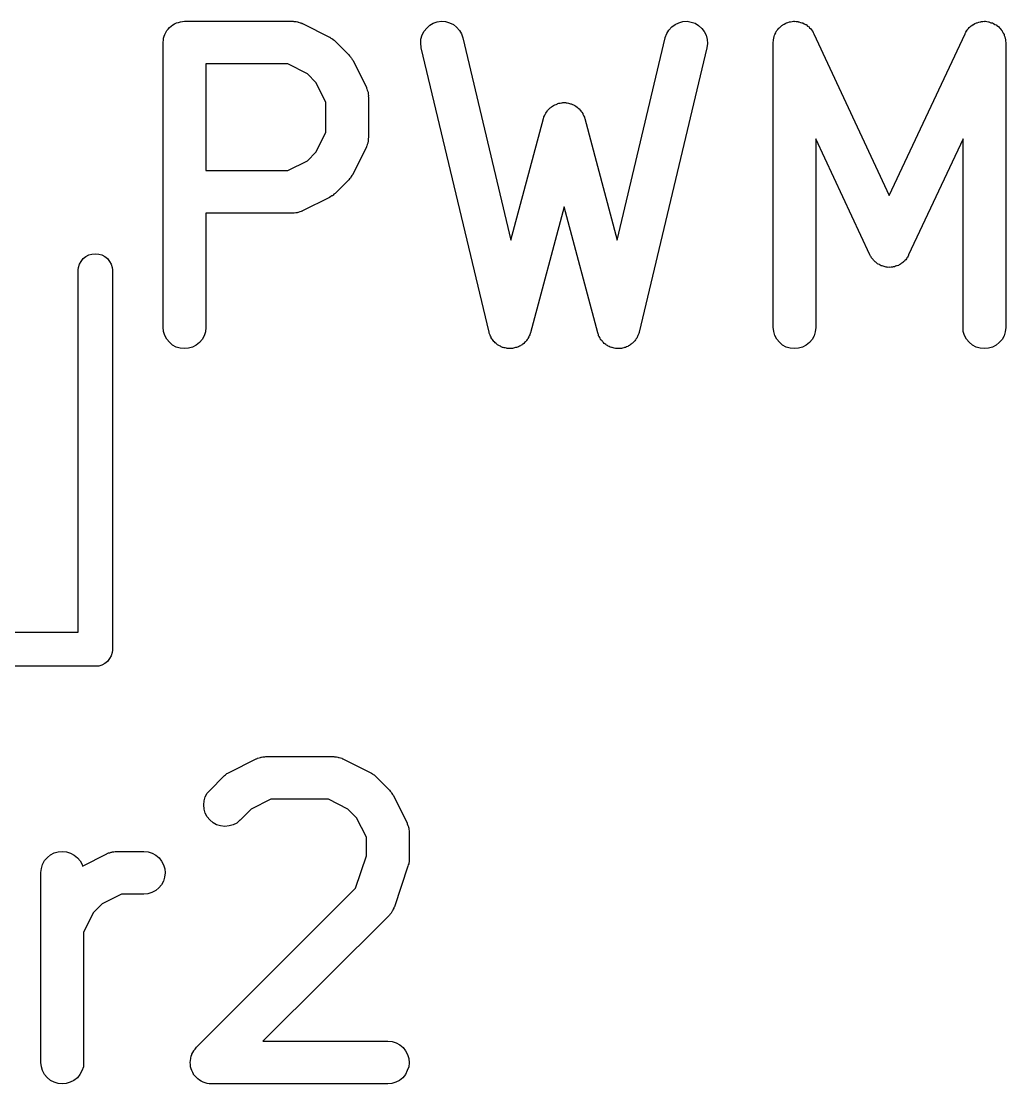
# Model space of a CAD drawing. Extents: x 83.3 to 120.1, y -110.8 to -65.4.
# Drawn here: x 116.64 to 120.098, y -108.775 to -105.041 of the extents above; entities that cross this region are included whole.
import ezdxf

# ---------------------------------------------------------------- set-up
doc = ezdxf.new("R2010")
doc.units = 0
doc.header["$MEASUREMENT"] = 0
doc.layers.add('BLACK', color=7, linetype='CONTINUOUS')

msp = doc.modelspace()

# ---------------------------------------------------------------- linework, layer by layer
at = {"layer": 'BLACK', "linetype": 'CONTINUOUS'}
for p, q in [((117.148, -105.081), (117.151, -105.074)), ((117.151, -105.074), (117.156, -105.069)), ((117.151, -105.074), (117.151, -105.074)), ((117.151, -105.074), (117.151, -105.074)), ((117.156, -105.069), (117.16, -105.063)), ((117.16, -105.063), (117.161, -105.063)), ((117.161, -105.063), (117.166, -105.058)), ((117.161, -105.063), (117.161, -105.063)), ((117.166, -105.058), (117.172, -105.054)), ((117.172, -105.054), (117.178, -105.05)), ((117.172, -105.054), (117.172, -105.054)), ((117.172, -105.054), (117.172, -105.054)), ((117.178, -105.05), (117.185, -105.047)), ((117.185, -105.047), (117.192, -105.045)), ((117.185, -105.047), (117.185, -105.047)), ((117.185, -105.047), (117.185, -105.047)), ((117.192, -105.045), (117.199, -105.043)), ((117.199, -105.043), (117.206, -105.042)), ((117.199, -105.043), (117.199, -105.043)), ((117.199, -105.043), (117.199, -105.043)), ((117.206, -105.042), (117.213, -105.041)), ((117.213, -105.041), (117.594, -105.041)), ((117.594, -105.041), (117.595, -105.041)), ((117.595, -105.041), (117.597, -105.042)), ((117.597, -105.042), (117.6, -105.042)), ((117.6, -105.042), (117.605, -105.042)), ((117.605, -105.042), (117.61, -105.043)), ((117.61, -105.043), (117.612, -105.044)), ((117.612, -105.044), (117.614, -105.044)), ((117.614, -105.044), (117.619, -105.046)), ((117.619, -105.046), (117.624, -105.047)), ((117.624, -105.047), (117.626, -105.049)), ((117.626, -105.049), (117.628, -105.049)), ((117.628, -105.049), (117.723, -105.097)), ((118.055, -105.076), (118.064, -105.065)), ((118.064, -105.065), (118.075, -105.055)), ((118.075, -105.055), (118.087, -105.048)), ((118.087, -105.048), (118.101, -105.043)), ((118.101, -105.043), (118.116, -105.041)), ((118.116, -105.041), (118.13, -105.042)), ((118.13, -105.042), (118.144, -105.046)), ((118.144, -105.046), (118.158, -105.053)), ((118.158, -105.053), (118.169, -105.062)), ((118.169, -105.062), (118.179, -105.073)), ((118.179, -105.073), (118.186, -105.085)), ((118.907, -105.084), (118.915, -105.072)), ((118.915, -105.072), (118.925, -105.061)), ((118.925, -105.061), (118.937, -105.052)), ((118.937, -105.052), (118.95, -105.046)), ((118.95, -105.046), (118.964, -105.042)), ((118.964, -105.042), (118.979, -105.041)), ((118.979, -105.041), (118.993, -105.044)), ((118.993, -105.044), (119.007, -105.048)), ((119.007, -105.048), (119.019, -105.056)), ((119.019, -105.056), (119.03, -105.066)), ((119.03, -105.066), (119.039, -105.077)), ((119.293, -105.076), (119.294, -105.074)), ((119.294, -105.074), (119.298, -105.07)), ((119.298, -105.07), (119.301, -105.065)), ((119.301, -105.065), (119.303, -105.064)), ((119.303, -105.064), (119.304, -105.063)), ((119.304, -105.063), (119.308, -105.059)), ((119.308, -105.059), (119.312, -105.056)), ((119.312, -105.056), (119.314, -105.055)), ((119.314, -105.055), (119.315, -105.054)), ((119.315, -105.054), (119.32, -105.051)), ((119.32, -105.051), (119.325, -105.048)), ((119.325, -105.048), (119.326, -105.048)), ((119.326, -105.048), (119.328, -105.047)), ((119.328, -105.047), (119.333, -105.045)), ((119.333, -105.045), (119.339, -105.043)), ((119.339, -105.043), (119.34, -105.043)), ((119.34, -105.043), (119.342, -105.043)), ((119.342, -105.043), (119.348, -105.042)), ((119.348, -105.042), (119.353, -105.041)), ((119.353, -105.041), (119.355, -105.042)), ((119.355, -105.042), (119.357, -105.041)), ((119.357, -105.041), (119.362, -105.042)), ((119.362, -105.042), (119.368, -105.042)), ((119.368, -105.042), (119.369, -105.043)), ((119.369, -105.043), (119.371, -105.043)), ((119.371, -105.043), (119.377, -105.045)), ((119.377, -105.045), (119.382, -105.046)), ((119.382, -105.046), (119.384, -105.047)), ((119.384, -105.047), (119.385, -105.047)), ((119.385, -105.047), (119.39, -105.05)), ((119.39, -105.05), (119.395, -105.052)), ((119.395, -105.052), (119.397, -105.053)), ((119.397, -105.053), (119.398, -105.054)), ((119.398, -105.054), (119.402, -105.058)), ((119.402, -105.058), (119.407, -105.061)), ((119.407, -105.061), (119.408, -105.062)), ((119.408, -105.062), (119.409, -105.064)), ((119.409, -105.064), (119.413, -105.068)), ((119.413, -105.068), (119.417, -105.072)), ((119.417, -105.072), (119.417, -105.074)), ((119.417, -105.074), (119.419, -105.075)), ((119.958, -105.079), (119.961, -105.074)), ((119.961, -105.074), (119.962, -105.073)), ((119.962, -105.073), (119.963, -105.071)), ((119.963, -105.071), (119.967, -105.067)), ((119.967, -105.067), (119.97, -105.063)), ((119.97, -105.063), (119.972, -105.062)), ((119.972, -105.062), (119.973, -105.06)), ((119.973, -105.06), (119.977, -105.057)), ((119.977, -105.057), (119.982, -105.054)), ((119.982, -105.054), (119.983, -105.053)), ((119.983, -105.053), (119.985, -105.052)), ((119.985, -105.052), (119.99, -105.049)), ((119.99, -105.049), (119.995, -105.047)), ((119.995, -105.047), (119.996, -105.046)), ((119.996, -105.046), (119.998, -105.046)), ((119.998, -105.046), (120.003, -105.044)), ((120.003, -105.044), (120.009, -105.043)), ((120.009, -105.043), (120.01, -105.043)), ((120.01, -105.043), (120.012, -105.042)), ((120.012, -105.042), (120.018, -105.042)), ((120.018, -105.042), (120.023, -105.041)), ((120.023, -105.041), (120.025, -105.042)), ((120.025, -105.042), (120.027, -105.041)), ((120.027, -105.041), (120.032, -105.042)), ((120.032, -105.042), (120.038, -105.043)), ((120.038, -105.043), (120.039, -105.043)), ((120.039, -105.043), (120.041, -105.044)), ((120.041, -105.044), (120.046, -105.046)), ((120.046, -105.046), (120.052, -105.047)), ((120.052, -105.047), (120.053, -105.048)), ((120.053, -105.048), (120.055, -105.049)), ((120.055, -105.049), (120.06, -105.052)), ((120.06, -105.052), (120.065, -105.054)), ((120.065, -105.054), (120.066, -105.055)), ((120.066, -105.055), (120.067, -105.056)), ((120.067, -105.056), (120.072, -105.06)), ((120.072, -105.06), (120.076, -105.064)), ((120.076, -105.064), (120.077, -105.065)), ((120.077, -105.065), (120.078, -105.066)), ((120.078, -105.066), (120.082, -105.071)), ((120.082, -105.071), (120.085, -105.075)), ((117.138, -105.115), (117.139, -105.108)), ((117.139, -105.108), (117.14, -105.101)), ((117.14, -105.101), (117.142, -105.094)), ((117.14, -105.101), (117.14, -105.101)), ((117.14, -105.101), (117.14, -105.101)), ((117.142, -105.094), (117.144, -105.087)), ((117.144, -105.087), (117.148, -105.081)), ((117.144, -105.087), (117.144, -105.087)), ((117.144, -105.087), (117.144, -105.087)), ((117.723, -105.097), (117.724, -105.097)), ((117.724, -105.097), (117.727, -105.1)), ((117.727, -105.1), (117.731, -105.102)), ((117.731, -105.102), (117.734, -105.104)), ((117.734, -105.104), (117.736, -105.105)), ((117.736, -105.105), (117.739, -105.108)), ((117.739, -105.108), (117.742, -105.111)), ((117.742, -105.111), (117.79, -105.159)), ((118.043, -105.118), (118.044, -105.104)), ((118.044, -105.104), (118.048, -105.089)), ((118.048, -105.089), (118.055, -105.076)), ((118.186, -105.085), (118.191, -105.099)), ((118.191, -105.099), (118.36, -105.81)), ((118.733, -105.81), (118.902, -105.099)), ((118.902, -105.098), (118.907, -105.084)), ((118.902, -105.099), (118.902, -105.098)), ((119.039, -105.077), (119.046, -105.09)), ((119.046, -105.09), (119.049, -105.105)), ((119.049, -105.105), (119.05, -105.119)), ((119.281, -105.115), (119.282, -105.11)), ((119.282, -105.104), (119.283, -105.102)), ((119.282, -105.11), (119.282, -105.104)), ((119.283, -105.101), (119.284, -105.095)), ((119.283, -105.102), (119.283, -105.101)), ((119.284, -105.095), (119.286, -105.09)), ((119.286, -105.09), (119.287, -105.088)), ((119.287, -105.087), (119.29, -105.082)), ((119.287, -105.088), (119.287, -105.087)), ((119.29, -105.082), (119.292, -105.077)), ((119.292, -105.077), (119.293, -105.076)), ((119.419, -105.075), (119.421, -105.08)), ((119.421, -105.08), (119.424, -105.085)), ((119.424, -105.085), (119.689, -105.653)), ((119.689, -105.653), (119.955, -105.085)), ((119.955, -105.084), (119.958, -105.079)), ((119.955, -105.085), (119.955, -105.084)), ((120.085, -105.075), (120.086, -105.076)), ((120.086, -105.076), (120.087, -105.078)), ((120.087, -105.078), (120.089, -105.083)), ((120.089, -105.083), (120.092, -105.088)), ((120.092, -105.088), (120.093, -105.089)), ((120.093, -105.089), (120.093, -105.091)), ((120.093, -105.091), (120.095, -105.096)), ((120.095, -105.096), (120.096, -105.102)), ((120.096, -105.102), (120.097, -105.104)), ((120.097, -105.104), (120.097, -105.105)), ((120.097, -105.105), (120.097, -105.111)), ((120.097, -105.111), (120.098, -105.116)), ((117.138, -105.116), (117.138, -105.115)), ((117.138, -106.116), (117.138, -105.116)), ((117.138, -105.116), (117.138, -105.116)), ((117.138, -105.116), (117.138, -105.116)), ((117.138, -105.116), (117.138, -105.116)), ((118.045, -105.133), (118.043, -105.118)), ((118.045, -105.134), (118.045, -105.133)), ((118.283, -106.134), (118.045, -105.134)), ((119.048, -105.134), (118.81, -106.134)), ((119.05, -105.119), (119.048, -105.134)), ((119.281, -105.116), (119.281, -105.115)), ((119.281, -106.116), (119.281, -105.116)), ((120.098, -105.116), (120.098, -106.116)), ((117.79, -105.159), (117.791, -105.159)), ((117.791, -105.159), (117.793, -105.163)), ((117.793, -105.163), (117.796, -105.166)), ((117.796, -105.166), (117.798, -105.168)), ((117.798, -105.168), (117.8, -105.171)), ((117.8, -105.171), (117.802, -105.175)), ((117.802, -105.175), (117.804, -105.178)), ((117.804, -105.178), (117.852, -105.273)), ((117.288, -105.191), (117.288, -105.565)), ((117.576, -105.191), (117.288, -105.191)), ((117.645, -105.226), (117.576, -105.191)), ((117.675, -105.256), (117.645, -105.226)), ((117.71, -105.325), (117.675, -105.256)), ((117.852, -105.273), (117.852, -105.274)), ((117.852, -105.274), (117.853, -105.276)), ((117.853, -105.276), (117.854, -105.278)), ((117.854, -105.278), (117.855, -105.283)), ((117.855, -105.283), (117.857, -105.288)), ((117.857, -105.288), (117.858, -105.29)), ((117.858, -105.29), (117.858, -105.292)), ((117.858, -105.292), (117.859, -105.297)), ((117.859, -105.297), (117.86, -105.302)), ((117.71, -105.432), (117.71, -105.325)), ((117.86, -105.302), (117.859, -105.305)), ((117.859, -105.305), (117.86, -105.307)), ((117.86, -105.307), (117.86, -105.45)), ((118.51, -105.337), (118.512, -105.336)), ((118.512, -105.336), (118.514, -105.335)), ((118.514, -105.335), (118.519, -105.333)), ((118.519, -105.333), (118.523, -105.331)), ((118.523, -105.331), (118.525, -105.33)), ((118.525, -105.33), (118.528, -105.329)), ((118.528, -105.329), (118.533, -105.329)), ((118.533, -105.329), (118.537, -105.328)), ((118.537, -105.328), (118.54, -105.328)), ((118.54, -105.328), (118.542, -105.327)), ((118.542, -105.327), (118.547, -105.327)), ((118.547, -105.327), (118.552, -105.327)), ((118.552, -105.327), (118.554, -105.328)), ((118.554, -105.328), (118.557, -105.328)), ((118.557, -105.328), (118.562, -105.329)), ((118.562, -105.329), (118.566, -105.33)), ((118.566, -105.33), (118.569, -105.331)), ((118.569, -105.331), (118.571, -105.331)), ((118.571, -105.331), (118.576, -105.333)), ((118.576, -105.333), (118.58, -105.335)), ((118.58, -105.335), (118.582, -105.336)), ((118.582, -105.336), (118.584, -105.337)), ((118.476, -105.377), (118.478, -105.373)), ((118.478, -105.373), (118.48, -105.368)), ((118.48, -105.368), (118.481, -105.366)), ((118.481, -105.366), (118.482, -105.364)), ((118.482, -105.364), (118.485, -105.36)), ((118.485, -105.36), (118.488, -105.356)), ((118.488, -105.356), (118.489, -105.354)), ((118.489, -105.354), (118.491, -105.352)), ((118.491, -105.352), (118.494, -105.349)), ((118.494, -105.349), (118.498, -105.345)), ((118.498, -105.345), (118.5, -105.344)), ((118.5, -105.344), (118.502, -105.342)), ((118.502, -105.342), (118.506, -105.34)), ((118.506, -105.34), (118.51, -105.337)), ((118.584, -105.337), (118.588, -105.34)), ((118.588, -105.34), (118.592, -105.343)), ((118.592, -105.343), (118.594, -105.344)), ((118.594, -105.344), (118.596, -105.346)), ((118.596, -105.346), (118.6, -105.349)), ((118.6, -105.349), (118.603, -105.353)), ((118.603, -105.353), (118.605, -105.355)), ((118.605, -105.355), (118.606, -105.357)), ((118.606, -105.357), (118.609, -105.361)), ((118.609, -105.361), (118.612, -105.365)), ((118.612, -105.365), (118.613, -105.367)), ((118.613, -105.367), (118.614, -105.369)), ((118.614, -105.369), (118.616, -105.374)), ((118.36, -105.81), (118.474, -105.383)), ((118.474, -105.382), (118.475, -105.379)), ((118.474, -105.383), (118.474, -105.382)), ((118.475, -105.379), (118.476, -105.377)), ((118.616, -105.374), (118.618, -105.378)), ((118.618, -105.378), (118.618, -105.38)), ((118.618, -105.38), (118.619, -105.383)), ((118.619, -105.383), (118.733, -105.81)), ((117.675, -105.501), (117.71, -105.432)), ((117.852, -105.483), (117.804, -105.578)), ((117.853, -105.481), (117.852, -105.483)), ((117.854, -105.479), (117.853, -105.481)), ((117.855, -105.474), (117.854, -105.479)), ((117.857, -105.47), (117.855, -105.474)), ((117.858, -105.465), (117.857, -105.467)), ((117.857, -105.467), (117.857, -105.47)), ((117.859, -105.46), (117.858, -105.465)), ((117.86, -105.451), (117.859, -105.453)), ((117.859, -105.453), (117.859, -105.455)), ((117.859, -105.455), (117.859, -105.46)), ((117.86, -105.45), (117.86, -105.451)), ((119.621, -105.862), (119.431, -105.454)), ((119.431, -105.454), (119.431, -106.116)), ((119.948, -105.454), (119.757, -105.862)), ((119.948, -106.116), (119.948, -105.454)), ((117.645, -105.531), (117.675, -105.501)), ((117.576, -105.565), (117.645, -105.531)), ((117.288, -105.565), (117.576, -105.565)), ((117.793, -105.595), (117.79, -105.598)), ((117.796, -105.592), (117.793, -105.595)), ((117.797, -105.589), (117.796, -105.592)), ((117.799, -105.587), (117.797, -105.589)), ((117.801, -105.583), (117.799, -105.587)), ((117.804, -105.579), (117.801, -105.583)), ((117.804, -105.578), (117.804, -105.579)), ((117.79, -105.598), (117.742, -105.646)), ((117.723, -105.66), (117.628, -105.707)), ((117.727, -105.657), (117.723, -105.66)), ((117.73, -105.655), (117.727, -105.657)), ((117.733, -105.654), (117.73, -105.655)), ((117.735, -105.652), (117.733, -105.654)), ((117.738, -105.649), (117.735, -105.652)), ((117.742, -105.646), (117.738, -105.649)), ((117.742, -105.646), (117.742, -105.646)), ((117.625, -105.708), (117.623, -105.71)), ((117.627, -105.708), (117.625, -105.708)), ((117.628, -105.707), (117.627, -105.708)), ((118.547, -105.693), (118.429, -106.136)), ((118.665, -106.136), (118.547, -105.693)), ((117.594, -105.715), (117.288, -105.715)), ((117.288, -105.715), (117.288, -106.116)), ((117.596, -105.715), (117.594, -105.715)), ((117.599, -105.715), (117.596, -105.715)), ((117.604, -105.714), (117.599, -105.715)), ((117.609, -105.714), (117.604, -105.714)), ((117.611, -105.713), (117.609, -105.714)), ((117.613, -105.713), (117.611, -105.713)), ((117.618, -105.711), (117.613, -105.713)), ((117.623, -105.71), (117.618, -105.711)), ((116.888, -105.859), (116.9, -105.858)), ((116.9, -105.858), (116.912, -105.859)), ((116.841, -105.906), (116.844, -105.895)), ((116.844, -105.895), (116.85, -105.885)), ((116.85, -105.885), (116.857, -105.875)), ((116.857, -105.875), (116.867, -105.868)), ((116.867, -105.868), (116.877, -105.862)), ((116.877, -105.862), (116.888, -105.859)), ((116.912, -105.859), (116.923, -105.862)), ((116.923, -105.862), (116.933, -105.868)), ((116.933, -105.868), (116.943, -105.875)), ((116.943, -105.875), (116.95, -105.885)), ((116.95, -105.885), (116.956, -105.895)), ((116.956, -105.895), (116.959, -105.906)), ((119.623, -105.866), (119.621, -105.862)), ((119.625, -105.869), (119.623, -105.866)), ((119.627, -105.872), (119.625, -105.869)), ((119.629, -105.875), (119.627, -105.872)), ((119.632, -105.878), (119.629, -105.875)), ((119.634, -105.881), (119.632, -105.878)), ((119.636, -105.883), (119.634, -105.881)), ((119.639, -105.886), (119.636, -105.883)), ((119.642, -105.888), (119.639, -105.886)), ((119.645, -105.891), (119.642, -105.888)), ((119.648, -105.893), (119.645, -105.891)), ((119.65, -105.895), (119.648, -105.893)), ((119.654, -105.896), (119.65, -105.895)), ((119.657, -105.898), (119.654, -105.896)), ((119.728, -105.895), (119.724, -105.897)), ((119.73, -105.893), (119.728, -105.895)), ((119.733, -105.891), (119.73, -105.893)), ((119.736, -105.889), (119.733, -105.891)), ((119.739, -105.887), (119.736, -105.889)), ((119.742, -105.884), (119.739, -105.887)), ((119.744, -105.882), (119.742, -105.884)), ((119.747, -105.879), (119.744, -105.882)), ((119.749, -105.876), (119.747, -105.879)), ((119.751, -105.873), (119.749, -105.876)), ((119.753, -105.87), (119.751, -105.873)), ((119.755, -105.867), (119.753, -105.87)), ((119.757, -105.863), (119.755, -105.867)), ((119.757, -105.862), (119.757, -105.863)), ((116.84, -105.915), (116.841, -105.906)), ((116.84, -107.188), (116.84, -105.915)), ((116.959, -105.906), (116.96, -105.915)), ((116.96, -105.915), (116.96, -107.245)), ((119.66, -105.9), (119.657, -105.898)), ((119.664, -105.901), (119.66, -105.9)), ((119.667, -105.902), (119.664, -105.901)), ((119.671, -105.903), (119.667, -105.902)), ((119.674, -105.904), (119.671, -105.903)), ((119.678, -105.905), (119.674, -105.904)), ((119.682, -105.905), (119.678, -105.905)), ((119.685, -105.906), (119.682, -105.905)), ((119.689, -105.905), (119.685, -105.906)), ((119.692, -105.906), (119.689, -105.905)), ((119.696, -105.905), (119.692, -105.906)), ((119.7, -105.905), (119.696, -105.905)), ((119.703, -105.904), (119.7, -105.905)), ((119.707, -105.904), (119.703, -105.904)), ((119.711, -105.902), (119.707, -105.904)), ((119.714, -105.901), (119.711, -105.902)), ((119.717, -105.9), (119.714, -105.901)), ((119.721, -105.899), (119.717, -105.9)), ((119.724, -105.897), (119.721, -105.899)), ((117.14, -106.131), (117.138, -106.116)), ((117.288, -106.117), (117.287, -106.132)), ((117.288, -106.116), (117.288, -106.117)), ((119.283, -106.131), (119.281, -106.116)), ((119.431, -106.117), (119.429, -106.132)), ((119.431, -106.116), (119.431, -106.117)), ((119.949, -106.131), (119.948, -106.116)), ((120.098, -106.117), (120.096, -106.132)), ((120.098, -106.116), (120.098, -106.117)), ((117.144, -106.145), (117.14, -106.131)), ((117.151, -106.158), (117.144, -106.145)), ((117.282, -106.146), (117.275, -106.159)), ((117.287, -106.132), (117.282, -106.146)), ((118.284, -106.137), (118.283, -106.134)), ((118.285, -106.14), (118.284, -106.137)), ((118.287, -106.144), (118.285, -106.14)), ((118.288, -106.148), (118.287, -106.144)), ((118.29, -106.151), (118.288, -106.148)), ((118.291, -106.154), (118.29, -106.151)), ((118.293, -106.157), (118.291, -106.154)), ((118.295, -106.16), (118.293, -106.157)), ((118.42, -106.156), (118.417, -106.159)), ((118.421, -106.153), (118.42, -106.156)), ((118.423, -106.15), (118.421, -106.153)), ((118.424, -106.147), (118.423, -106.15)), ((118.426, -106.143), (118.424, -106.147)), ((118.427, -106.14), (118.426, -106.143)), ((118.428, -106.137), (118.427, -106.14)), ((118.429, -106.136), (118.428, -106.137)), ((118.666, -106.139), (118.665, -106.136)), ((118.667, -106.142), (118.666, -106.139)), ((118.668, -106.146), (118.667, -106.142)), ((118.67, -106.149), (118.668, -106.146)), ((118.672, -106.152), (118.67, -106.149)), ((118.673, -106.155), (118.672, -106.152)), ((118.675, -106.159), (118.673, -106.155)), ((118.802, -106.155), (118.799, -106.158)), ((118.803, -106.151), (118.802, -106.155)), ((118.805, -106.149), (118.803, -106.151)), ((118.806, -106.145), (118.805, -106.149)), ((118.808, -106.141), (118.806, -106.145)), ((118.809, -106.138), (118.808, -106.141)), ((118.81, -106.135), (118.809, -106.138)), ((118.81, -106.134), (118.81, -106.135)), ((119.287, -106.145), (119.283, -106.131)), ((119.294, -106.158), (119.287, -106.145)), ((119.425, -106.146), (119.418, -106.159)), ((119.429, -106.132), (119.425, -106.146)), ((119.953, -106.145), (119.949, -106.131)), ((119.96, -106.158), (119.953, -106.145)), ((120.092, -106.146), (120.085, -106.159)), ((120.096, -106.132), (120.092, -106.146)), ((117.16, -106.169), (117.151, -106.158)), ((117.171, -106.179), (117.16, -106.169)), ((117.184, -106.186), (117.171, -106.179)), ((117.198, -106.19), (117.184, -106.186)), ((117.213, -106.191), (117.198, -106.19)), ((117.227, -106.19), (117.213, -106.191)), ((117.241, -106.186), (117.227, -106.19)), ((117.254, -106.179), (117.241, -106.186)), ((117.266, -106.17), (117.254, -106.179)), ((117.275, -106.159), (117.266, -106.17)), ((118.298, -106.163), (118.295, -106.16)), ((118.3, -106.166), (118.298, -106.163)), ((118.302, -106.168), (118.3, -106.166)), ((118.305, -106.171), (118.302, -106.168)), ((118.308, -106.173), (118.305, -106.171)), ((118.31, -106.176), (118.308, -106.173)), ((118.313, -106.178), (118.31, -106.176)), ((118.317, -106.18), (118.313, -106.178)), ((118.32, -106.182), (118.317, -106.18)), ((118.323, -106.183), (118.32, -106.182)), ((118.326, -106.185), (118.323, -106.183)), ((118.33, -106.187), (118.326, -106.185)), ((118.333, -106.187), (118.33, -106.187)), ((118.336, -106.189), (118.333, -106.187)), ((118.34, -106.189), (118.336, -106.189)), ((118.344, -106.19), (118.34, -106.189)), ((118.347, -106.191), (118.344, -106.19)), ((118.351, -106.191), (118.347, -106.191)), ((118.355, -106.191), (118.351, -106.191)), ((118.358, -106.191), (118.355, -106.191)), ((118.362, -106.191), (118.358, -106.191)), ((118.365, -106.191), (118.362, -106.191)), ((118.369, -106.19), (118.365, -106.191)), ((118.373, -106.189), (118.369, -106.19)), ((118.376, -106.188), (118.373, -106.189)), ((118.38, -106.188), (118.376, -106.188)), ((118.383, -106.186), (118.38, -106.188)), ((118.387, -106.185), (118.383, -106.186)), ((118.39, -106.183), (118.387, -106.185)), ((118.393, -106.182), (118.39, -106.183)), ((118.396, -106.179), (118.393, -106.182)), ((118.4, -106.178), (118.396, -106.179)), ((118.402, -106.175), (118.4, -106.178)), ((118.405, -106.173), (118.402, -106.175)), ((118.408, -106.17), (118.405, -106.173)), ((118.411, -106.168), (118.408, -106.17)), ((118.413, -106.165), (118.411, -106.168)), ((118.415, -106.163), (118.413, -106.165)), ((118.417, -106.159), (118.415, -106.163)), ((118.677, -106.162), (118.675, -106.159)), ((118.68, -106.164), (118.677, -106.162)), ((118.682, -106.167), (118.68, -106.164)), ((118.685, -106.17), (118.682, -106.167)), ((118.687, -106.173), (118.685, -106.17)), ((118.69, -106.175), (118.687, -106.173)), ((118.693, -106.177), (118.69, -106.175)), ((118.696, -106.179), (118.693, -106.177)), ((118.699, -106.181), (118.696, -106.179)), ((118.702, -106.183), (118.699, -106.181)), ((118.705, -106.184), (118.702, -106.183)), ((118.709, -106.186), (118.705, -106.184)), ((118.713, -106.187), (118.709, -106.186)), ((118.716, -106.188), (118.713, -106.187)), ((118.719, -106.189), (118.716, -106.188)), ((118.723, -106.19), (118.719, -106.189)), ((118.727, -106.191), (118.723, -106.19)), ((118.73, -106.191), (118.727, -106.191)), ((118.734, -106.191), (118.73, -106.191)), ((118.738, -106.191), (118.734, -106.191)), ((118.741, -106.191), (118.738, -106.191)), ((118.745, -106.191), (118.741, -106.191)), ((118.748, -106.191), (118.745, -106.191)), ((118.752, -106.19), (118.748, -106.191)), ((118.756, -106.189), (118.752, -106.19)), ((118.759, -106.188), (118.756, -106.189)), ((118.762, -106.187), (118.759, -106.188)), ((118.766, -106.185), (118.762, -106.187)), ((118.77, -106.184), (118.766, -106.185)), ((118.773, -106.182), (118.77, -106.184)), ((118.776, -106.181), (118.773, -106.182)), ((118.779, -106.178), (118.776, -106.181)), ((118.782, -106.176), (118.779, -106.178)), ((118.785, -106.174), (118.782, -106.176)), ((118.787, -106.172), (118.785, -106.174)), ((118.79, -106.169), (118.787, -106.172)), ((118.793, -106.166), (118.79, -106.169)), ((118.795, -106.164), (118.793, -106.166)), ((118.797, -106.161), (118.795, -106.164)), ((118.799, -106.158), (118.797, -106.161)), ((119.303, -106.169), (119.294, -106.158)), ((119.314, -106.179), (119.303, -106.169)), ((119.327, -106.186), (119.314, -106.179)), ((119.341, -106.19), (119.327, -106.186)), ((119.356, -106.191), (119.341, -106.19)), ((119.37, -106.19), (119.356, -106.191)), ((119.384, -106.186), (119.37, -106.19)), ((119.397, -106.179), (119.384, -106.186)), ((119.409, -106.17), (119.397, -106.179)), ((119.418, -106.159), (119.409, -106.17)), ((119.97, -106.169), (119.96, -106.158)), ((119.981, -106.179), (119.97, -106.169)), ((119.994, -106.186), (119.981, -106.179)), ((120.008, -106.19), (119.994, -106.186)), ((120.022, -106.191), (120.008, -106.19)), ((120.037, -106.19), (120.022, -106.191)), ((120.051, -106.186), (120.037, -106.19)), ((120.064, -106.179), (120.051, -106.186)), ((120.075, -106.17), (120.064, -106.179)), ((120.085, -106.159), (120.075, -106.17)), ((115.567, -107.188), (116.84, -107.188)), ((116.956, -107.271), (116.95, -107.281)), ((116.959, -107.26), (116.956, -107.271)), ((116.96, -107.251), (116.959, -107.26)), ((116.96, -107.245), (116.96, -107.248)), ((116.96, -107.248), (116.96, -107.251)), ((116.897, -107.308), (115.567, -107.308)), ((116.9, -107.308), (116.897, -107.308)), ((116.912, -107.307), (116.9, -107.308)), ((116.923, -107.304), (116.912, -107.307)), ((116.933, -107.298), (116.923, -107.304)), ((116.943, -107.291), (116.933, -107.298)), ((116.95, -107.281), (116.943, -107.291)), ((117.37, -107.681), (117.465, -107.633)), ((117.465, -107.633), (117.466, -107.633)), ((117.466, -107.633), (117.468, -107.632)), ((117.468, -107.632), (117.47, -107.631)), ((117.47, -107.631), (117.475, -107.63)), ((117.475, -107.63), (117.48, -107.628)), ((117.48, -107.628), (117.482, -107.627)), ((117.482, -107.627), (117.484, -107.627)), ((117.484, -107.627), (117.489, -107.626)), ((117.489, -107.626), (117.494, -107.626)), ((117.494, -107.626), (117.496, -107.626)), ((117.496, -107.626), (117.499, -107.625)), ((117.499, -107.625), (117.737, -107.625)), ((117.737, -107.625), (117.738, -107.625)), ((117.738, -107.625), (117.74, -107.626)), ((117.74, -107.626), (117.742, -107.626)), ((117.742, -107.626), (117.747, -107.626)), ((117.747, -107.626), (117.752, -107.627)), ((117.752, -107.627), (117.754, -107.628)), ((117.754, -107.628), (117.757, -107.628)), ((117.757, -107.628), (117.761, -107.63)), ((117.761, -107.63), (117.766, -107.631)), ((117.766, -107.631), (117.768, -107.633)), ((117.768, -107.633), (117.77, -107.633)), ((117.77, -107.633), (117.865, -107.681)), ((117.357, -107.689), (117.36, -107.687)), ((117.36, -107.687), (117.362, -107.685)), ((117.362, -107.685), (117.366, -107.683)), ((117.366, -107.683), (117.37, -107.681)), ((117.865, -107.681), (117.866, -107.681)), ((117.866, -107.681), (117.87, -107.684)), ((117.87, -107.684), (117.874, -107.686)), ((117.874, -107.686), (117.876, -107.688)), ((117.876, -107.688), (117.879, -107.689)), ((117.303, -107.743), (117.35, -107.695)), ((117.35, -107.695), (117.351, -107.694)), ((117.351, -107.694), (117.354, -107.692)), ((117.354, -107.692), (117.357, -107.689)), ((117.879, -107.689), (117.882, -107.692)), ((117.882, -107.692), (117.885, -107.695)), ((117.885, -107.695), (117.933, -107.743)), ((117.286, -107.767), (117.293, -107.754)), ((117.293, -107.754), (117.303, -107.743)), ((117.933, -107.743), (117.933, -107.743)), ((117.933, -107.743), (117.936, -107.747)), ((117.936, -107.747), (117.939, -107.75)), ((117.939, -107.75), (117.94, -107.752)), ((117.94, -107.752), (117.942, -107.755)), ((117.942, -107.755), (117.944, -107.759)), ((117.944, -107.759), (117.947, -107.762)), ((117.947, -107.762), (117.994, -107.857)), ((117.281, -107.795), (117.282, -107.781)), ((117.282, -107.81), (117.281, -107.795)), ((117.282, -107.781), (117.286, -107.767)), ((117.516, -107.775), (117.448, -107.81)), ((117.719, -107.775), (117.516, -107.775)), ((117.787, -107.81), (117.719, -107.775)), ((117.286, -107.824), (117.282, -107.81)), ((117.293, -107.837), (117.286, -107.824)), ((117.302, -107.848), (117.293, -107.837)), ((117.448, -107.81), (117.409, -107.849)), ((117.818, -107.84), (117.787, -107.81)), ((117.314, -107.858), (117.302, -107.848)), ((117.326, -107.865), (117.314, -107.858)), ((117.34, -107.869), (117.326, -107.865)), ((117.355, -107.871), (117.34, -107.869)), ((117.37, -107.869), (117.355, -107.871)), ((117.384, -107.865), (117.37, -107.869)), ((117.397, -107.859), (117.384, -107.865)), ((117.408, -107.849), (117.397, -107.859)), ((117.409, -107.849), (117.408, -107.849)), ((117.852, -107.909), (117.818, -107.84)), ((117.994, -107.857), (117.995, -107.858)), ((117.995, -107.858), (117.995, -107.86)), ((117.995, -107.86), (117.996, -107.862)), ((117.996, -107.862), (117.998, -107.867)), ((117.998, -107.867), (118, -107.872)), ((118, -107.872), (118, -107.874)), ((118, -107.874), (118.001, -107.876)), ((117.852, -107.974), (117.852, -107.909)), ((118.001, -107.876), (118.001, -107.881)), ((118.001, -107.881), (118.002, -107.886)), ((118.002, -107.886), (118.002, -107.889)), ((118.002, -107.889), (118.002, -107.891)), ((118.002, -107.891), (118.002, -107.986)), ((116.722, -107.991), (116.732, -107.98)), ((116.732, -107.98), (116.743, -107.971)), ((116.743, -107.971), (116.756, -107.964)), ((116.756, -107.964), (116.77, -107.96)), ((116.77, -107.96), (116.785, -107.959)), ((116.785, -107.959), (116.799, -107.96)), ((116.799, -107.96), (116.813, -107.965)), ((116.813, -107.965), (116.826, -107.972)), ((116.826, -107.972), (116.838, -107.981)), ((116.838, -107.981), (116.847, -107.992)), ((116.855, -108.01), (116.941, -107.967)), ((116.941, -107.967), (116.942, -107.966)), ((116.942, -107.966), (116.944, -107.965)), ((116.944, -107.965), (116.946, -107.964)), ((116.946, -107.964), (116.951, -107.963)), ((116.951, -107.963), (116.956, -107.961)), ((116.956, -107.961), (116.958, -107.961)), ((116.958, -107.961), (116.96, -107.96)), ((116.96, -107.96), (116.965, -107.96)), ((116.965, -107.96), (116.97, -107.959)), ((116.97, -107.959), (116.973, -107.959)), ((116.973, -107.959), (116.975, -107.959)), ((116.975, -107.959), (117.07, -107.959)), ((117.07, -107.959), (117.071, -107.959)), ((117.071, -107.959), (117.086, -107.96)), ((117.086, -107.96), (117.1, -107.965)), ((117.1, -107.965), (117.112, -107.972)), ((117.112, -107.972), (117.124, -107.981)), ((117.124, -107.981), (117.133, -107.993)), ((117.814, -108.088), (117.852, -107.974)), ((118.002, -107.986), (118.002, -107.987)), ((118.002, -107.987), (118.002, -107.991)), ((116.709, -108.033), (116.711, -108.018)), ((116.711, -108.018), (116.715, -108.004)), ((116.715, -108.004), (116.722, -107.991)), ((116.847, -107.992), (116.854, -108.005)), ((116.854, -108.005), (116.855, -108.01)), ((117.133, -107.993), (117.14, -108.006)), ((117.14, -108.006), (117.144, -108.02)), ((117.144, -108.02), (117.145, -108.034)), ((117.998, -108.01), (117.951, -108.153)), ((117.999, -108.006), (117.998, -108.01)), ((118.001, -108.002), (117.999, -108.006)), ((118.002, -107.996), (118.001, -107.999)), ((118.001, -107.999), (118.001, -108.002)), ((118.002, -107.991), (118.002, -107.996)), ((116.709, -108.034), (116.709, -108.033)), ((116.709, -108.7), (116.709, -108.034)), ((117.143, -108.049), (117.139, -108.063)), ((117.145, -108.034), (117.143, -108.049)), ((117.112, -108.096), (117.099, -108.103)), ((117.123, -108.087), (117.112, -108.096)), ((117.132, -108.076), (117.123, -108.087)), ((117.139, -108.063), (117.132, -108.076)), ((117.255, -108.647), (117.814, -108.088)), ((116.992, -108.109), (116.924, -108.143)), ((117.07, -108.109), (116.992, -108.109)), ((117.085, -108.107), (117.07, -108.109)), ((117.099, -108.103), (117.085, -108.107)), ((116.894, -108.173), (116.859, -108.242)), ((116.924, -108.143), (116.894, -108.173)), ((117.942, -108.171), (117.939, -108.175)), ((117.943, -108.169), (117.942, -108.171)), ((117.944, -108.167), (117.943, -108.169)), ((117.946, -108.162), (117.944, -108.167)), ((117.949, -108.158), (117.946, -108.162)), ((117.95, -108.154), (117.949, -108.156)), ((117.949, -108.156), (117.949, -108.158)), ((117.951, -108.153), (117.95, -108.154)), ((117.933, -108.182), (117.489, -108.625)), ((117.934, -108.18), (117.933, -108.182)), ((117.936, -108.179), (117.934, -108.18)), ((117.939, -108.175), (117.936, -108.179)), ((116.859, -108.242), (116.859, -108.7)), ((117.242, -108.665), (117.246, -108.659)), ((117.246, -108.658), (117.251, -108.653)), ((117.246, -108.659), (117.246, -108.658)), ((117.246, -108.659), (117.246, -108.659)), ((117.251, -108.653), (117.255, -108.647)), ((117.489, -108.625), (117.927, -108.625)), ((117.927, -108.625), (117.928, -108.625)), ((117.928, -108.625), (117.943, -108.627)), ((117.943, -108.627), (117.957, -108.631)), ((117.957, -108.631), (117.97, -108.638)), ((117.97, -108.638), (117.981, -108.648)), ((117.981, -108.648), (117.99, -108.659)), ((117.99, -108.659), (117.997, -108.672)), ((117.233, -108.7), (117.234, -108.693)), ((117.234, -108.693), (117.235, -108.686)), ((117.235, -108.685), (117.237, -108.678)), ((117.235, -108.686), (117.235, -108.685)), ((117.235, -108.685), (117.235, -108.685)), ((117.237, -108.678), (117.239, -108.672)), ((117.239, -108.671), (117.242, -108.665)), ((117.239, -108.672), (117.239, -108.671)), ((117.239, -108.671), (117.239, -108.671)), ((117.997, -108.672), (118.001, -108.686)), ((118.001, -108.686), (118.002, -108.701)), ((116.711, -108.715), (116.709, -108.7)), ((116.715, -108.729), (116.711, -108.715)), ((116.722, -108.742), (116.715, -108.729)), ((116.853, -108.73), (116.846, -108.743)), ((116.858, -108.716), (116.853, -108.73)), ((116.859, -108.701), (116.858, -108.716)), ((116.859, -108.7), (116.859, -108.701)), ((117.234, -108.707), (117.233, -108.7)), ((117.233, -108.7), (117.233, -108.7)), ((117.233, -108.7), (117.233, -108.7)), ((117.234, -108.714), (117.234, -108.707)), ((117.234, -108.715), (117.234, -108.714)), ((117.237, -108.722), (117.234, -108.715)), ((117.234, -108.715), (117.234, -108.715)), ((117.239, -108.728), (117.237, -108.722)), ((117.239, -108.729), (117.239, -108.728)), ((117.242, -108.735), (117.239, -108.729)), ((117.239, -108.729), (117.239, -108.729)), ((117.996, -108.729), (117.989, -108.742)), ((118.001, -108.715), (117.996, -108.729)), ((118.002, -108.701), (118.001, -108.715)), ((116.731, -108.753), (116.722, -108.742)), ((116.742, -108.763), (116.731, -108.753)), ((116.755, -108.77), (116.742, -108.763)), ((116.769, -108.774), (116.755, -108.77)), ((116.812, -108.77), (116.798, -108.774)), ((116.825, -108.763), (116.812, -108.77)), ((116.837, -108.754), (116.825, -108.763)), ((116.846, -108.743), (116.837, -108.754)), ((117.245, -108.741), (117.242, -108.735)), ((117.245, -108.742), (117.245, -108.741)), ((117.25, -108.747), (117.245, -108.742)), ((117.245, -108.742), (117.245, -108.742)), ((117.255, -108.753), (117.25, -108.747)), ((117.26, -108.758), (117.255, -108.753)), ((117.255, -108.753), (117.255, -108.753)), ((117.255, -108.753), (117.255, -108.753)), ((117.266, -108.762), (117.26, -108.758)), ((117.272, -108.766), (117.266, -108.762)), ((117.266, -108.762), (117.266, -108.762)), ((117.266, -108.762), (117.266, -108.762)), ((117.279, -108.769), (117.272, -108.766)), ((117.286, -108.772), (117.279, -108.769)), ((117.279, -108.769), (117.279, -108.769)), ((117.279, -108.769), (117.279, -108.769)), ((117.956, -108.77), (117.942, -108.774)), ((117.969, -108.763), (117.956, -108.77)), ((117.98, -108.754), (117.969, -108.763)), ((117.989, -108.742), (117.98, -108.754)), ((116.784, -108.775), (116.769, -108.774)), ((116.798, -108.774), (116.784, -108.775)), ((117.293, -108.774), (117.286, -108.772)), ((117.3, -108.775), (117.293, -108.774)), ((117.293, -108.774), (117.293, -108.774)), ((117.293, -108.774), (117.293, -108.774)), ((117.307, -108.775), (117.3, -108.775)), ((117.308, -108.775), (117.307, -108.775)), ((117.307, -108.775), (117.307, -108.775)), ((117.307, -108.775), (117.307, -108.775)), ((117.307, -108.775), (117.307, -108.775)), ((117.927, -108.775), (117.308, -108.775)), ((117.942, -108.774), (117.927, -108.775))]:
    msp.add_line(p, q, dxfattribs=at)

doc.saveas('drawing.dxf')
